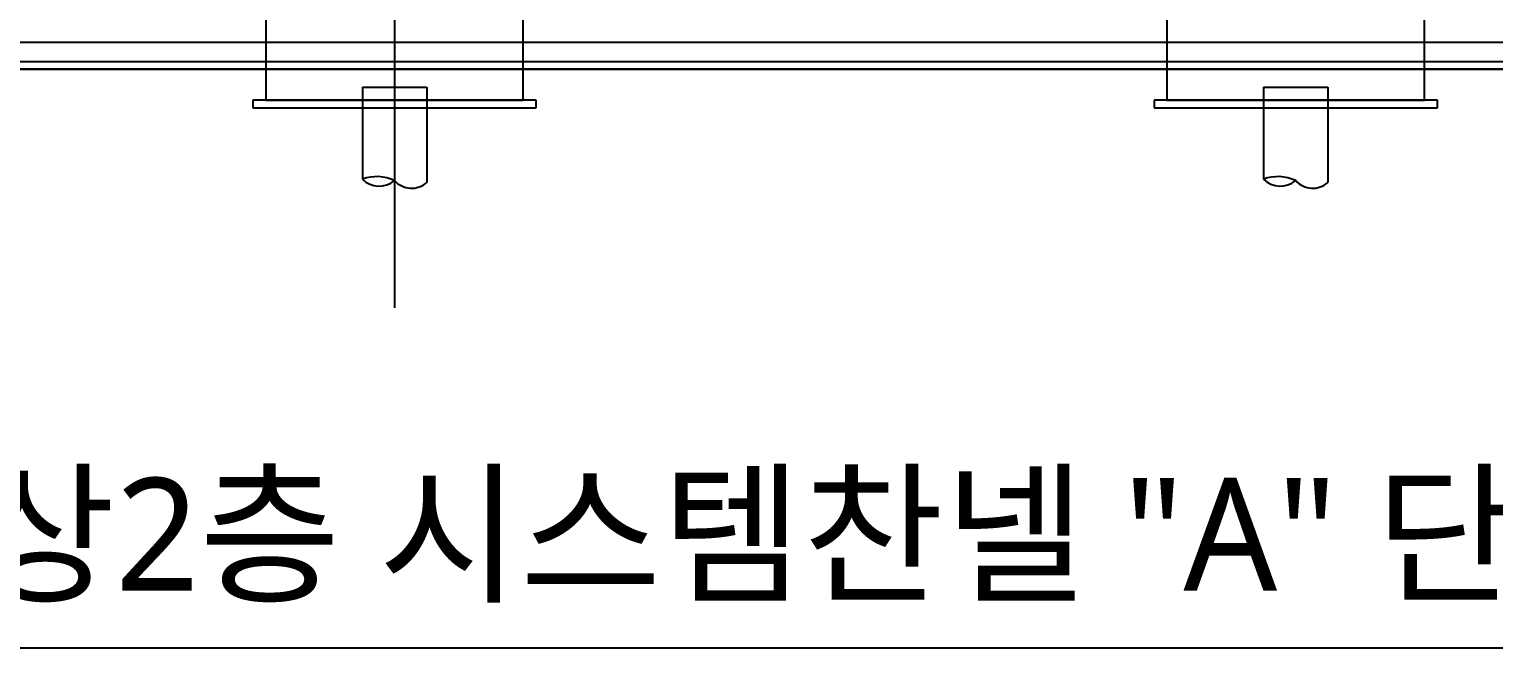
# Model space of a CAD drawing. Header units: millimetres. Extents: x 0 to 268175, y 0 to 74250.
# Drawn here: x 77848 to 89223, y 41995 to 46798 of the extents above; entities that cross this region are included whole.
import ezdxf

# ---------------------------------------------------------------- set-up
doc = ezdxf.new("R2010")
doc.units = ezdxf.units.MM
doc.header["$LTSCALE"] = 200
doc.linetypes.add('CEN-GAUN', pattern=[32.2, 30, -1, 0.2, -1])
for name, color, linetype in [('1 CEN', 15, 'CEN-GAUN'), ('AA-MKXS', 3, 'Continuous'), ('BA', 9, 'Continuous')]:
    doc.layers.add(name, color=color, linetype=linetype)
doc.styles.add('스타일1', font='malgun.ttf')

msp = doc.modelspace()

# ---------------------------------------------------------------- linework, layer by layer
at = {"layer": '1 CEN'}
msp.add_line((80685.2, 61303.5), (80685.2, 44634.9), dxfattribs=at)
at = {"layer": 'AA-MKXS', "color": 7}
msp.add_line((72119.1, 41995), (94535, 41995), dxfattribs=at)
at = {"layer": 'BA'}
for p, q in [((79685.2, 46948.2), (79685.2, 46248.2)), ((81685.2, 46248.2), (81685.2, 46948.2)), ((86685.2, 46948.2), (86685.2, 46248.2)), ((88685.2, 46248.2), (88685.2, 46948.2)), ((44785.2, 46698.2), (112485.2, 46698.2)), ((44935.2, 46548.2), (112423.1, 46548.2)), ((112398.3, 46488.2), (44935.2, 46488.2)), ((44935.2, 46488.2), (112398.3, 46488.2)), ((80435.2, 46348.2), (80435.2, 45634.1)), ((80435.2, 46348.2), (80935.2, 46348.2)), ((80935.2, 46348.2), (80935.2, 45608.9)), ((87435.2, 46348.2), (87435.2, 45634.1)), ((87435.2, 46348.2), (87935.2, 46348.2)), ((87935.2, 46348.2), (87935.2, 45608.9)), ((81685.2, 46248.2), (79585.2, 46248.2)), ((79585.2, 46248.2), (79585.2, 46188.2)), ((79585.2, 46188.2), (81785.2, 46188.2)), ((79685.2, 46248.2), (81685.2, 46248.2)), ((81785.2, 46248.2), (81685.2, 46248.2)), ((81785.2, 46188.2), (81785.2, 46248.2)), ((88685.2, 46248.2), (86585.2, 46248.2)), ((86585.2, 46248.2), (86585.2, 46188.2)), ((86585.2, 46188.2), (88785.2, 46188.2)), ((86685.2, 46248.2), (88685.2, 46248.2)), ((88785.2, 46248.2), (88685.2, 46248.2)), ((88785.2, 46188.2), (88785.2, 46248.2))]:
    msp.add_line(p, q, dxfattribs=at)
for centre, radius, start, end in [((80546.9, 45331.5), 322.5, 64.60688, 110.26699), ((80566.5, 45769.2), 188.4, 225.83113, 309.04273), ((80817.2, 45739.7), 176.2, 221.52071, 312.07402), ((87546.9, 45331.5), 322.5, 64.60688, 110.26699), ((87566.5, 45769.2), 188.4, 225.83113, 309.04273), ((87817.2, 45739.7), 176.2, 221.52071, 312.07402)]:
    msp.add_arc(centre, radius, start, end, dxfattribs=at)

# ---------------------------------------------------------------- texts
at = {"layer": 'AA-MKXS', "linetype": 'Continuous', "style": '스타일1'}
msp.add_text('지상2층 시스템찬넬 "A" 단면도', height=875, dxfattribs=at).set_placement((76319.4, 42438.3))

doc.saveas('drawing.dxf')
